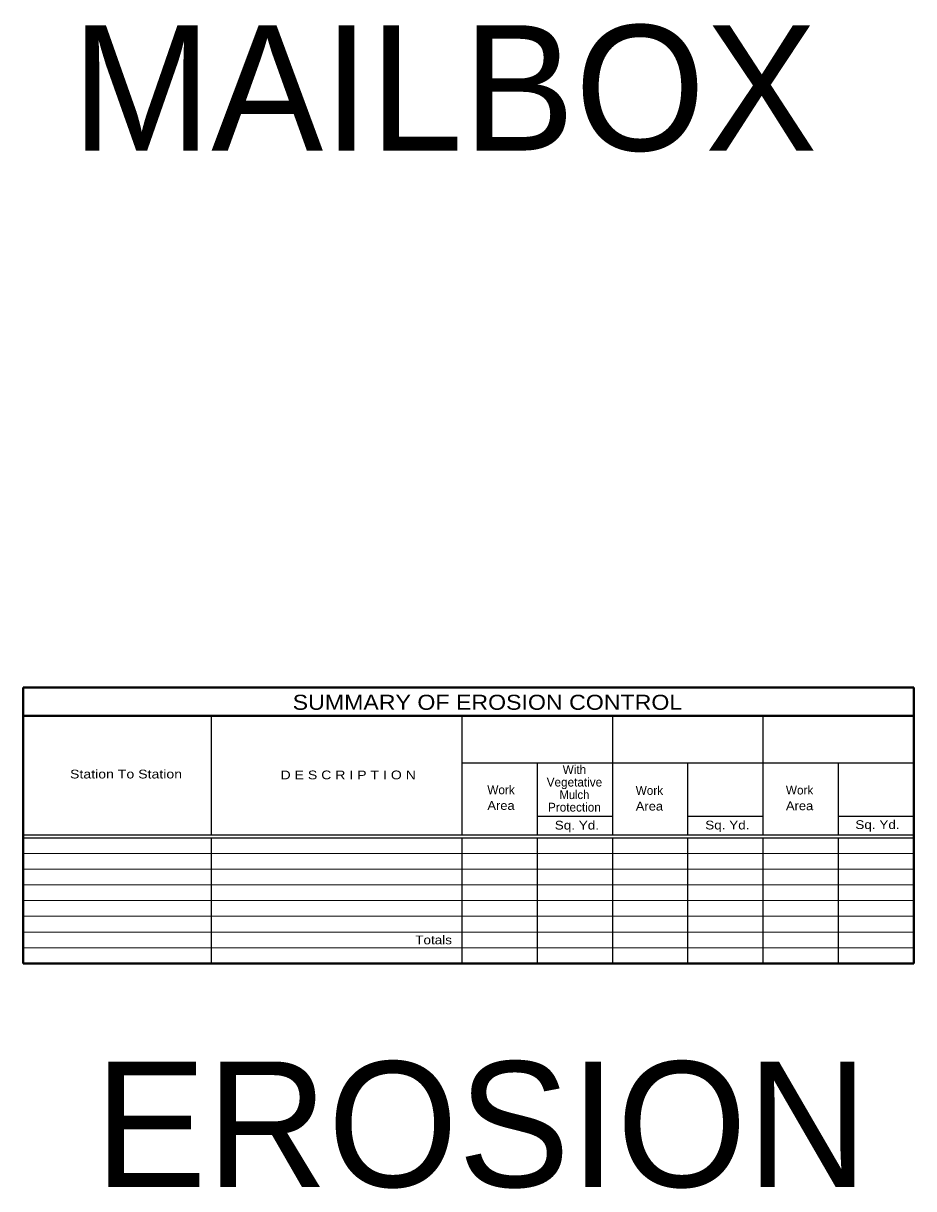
# Model space of a CAD drawing. Extents: x 179027 to 179146, y 179001 to 179088.
# Drawn here: x 179130.35 to 179144.55, y 179048 to 179066.58 of the extents above; entities that cross this region are included whole.
import ezdxf
from ezdxf.enums import TextEntityAlignment as Align

# ---------------------------------------------------------------- set-up
doc = ezdxf.new("R2010")
doc.units = 0
doc.header["$LTSCALE"] = 0.056
doc.layers.add('1', color=7, linetype='Continuous', lineweight=25)
doc.layers.add('2', color=7, linetype='Continuous')

msp = doc.modelspace()

# ---------------------------------------------------------------- linework, layer by layer
at = {"layer": '1', "lineweight": 40}
for p, q in [((179130.35092, 179051.59192), (179130.35092, 179055.99192)), ((179130.35092, 179055.99192), (179144.55092, 179055.99192)), ((179144.55092, 179051.59192), (179144.55092, 179055.99192)), ((179130.35092, 179055.54192), (179144.55092, 179055.54192)), ((179130.35092, 179051.59192), (179144.55092, 179051.59192))]:
    msp.add_line(p, q, dxfattribs=at)
at = {"layer": '1'}
for p, q in [((179133.35092, 179053.64192), (179133.35092, 179055.54192)), ((179137.35092, 179053.64192), (179137.35092, 179055.54192)), ((179139.75092, 179053.64192), (179139.75092, 179055.54192)), ((179142.15092, 179053.64192), (179142.15092, 179055.54192)), ((179137.35092, 179054.79192), (179144.55092, 179054.79192)), ((179138.55092, 179053.64192), (179138.55092, 179054.79192)), ((179140.95092, 179053.64192), (179140.95092, 179054.79192)), ((179143.35092, 179053.64192), (179143.35092, 179054.79192)), ((179138.55092, 179053.94192), (179139.75092, 179053.94192)), ((179140.95092, 179053.94192), (179142.15092, 179053.94192)), ((179143.35092, 179053.94192), (179144.55092, 179053.94192)), ((179130.35092, 179053.64192), (179144.55092, 179053.64192)), ((179130.35092, 179053.59192), (179144.55092, 179053.59192)), ((179133.35092, 179051.59192), (179133.35092, 179053.59192)), ((179137.35092, 179051.59192), (179137.35092, 179053.59192)), ((179138.55092, 179051.59192), (179138.55092, 179053.59192)), ((179139.75092, 179051.59192), (179139.75092, 179053.59192)), ((179140.95092, 179051.59192), (179140.95092, 179053.59192)), ((179142.15092, 179051.59192), (179142.15092, 179053.59192)), ((179143.35092, 179051.59192), (179143.35092, 179053.59192))]:
    msp.add_line(p, q, dxfattribs=at)
at = {"layer": '1', "lineweight": 13}
for p, q in [((179130.35092, 179053.34192), (179144.55092, 179053.34192)), ((179130.35092, 179053.09192), (179144.55092, 179053.09192)), ((179130.35092, 179052.84192), (179144.55092, 179052.84192)), ((179130.35092, 179052.59192), (179144.55092, 179052.59192)), ((179130.35092, 179052.34192), (179144.55092, 179052.34192)), ((179130.35092, 179052.09192), (179144.55092, 179052.09192)), ((179130.35092, 179051.84192), (179144.55092, 179051.84192))]:
    msp.add_line(p, q, dxfattribs=at)

# ---------------------------------------------------------------- texts
at = {"layer": '2'}
for s, height, p in [('MAILBOX', 2, (179137.066, 179064.55483)), ('With', 0.14, (179139.14029, 179054.61233)), ('Work', 0.14, (179137.96971, 179054.28942)), ('Vegetative', 0.14, (179139.14021, 179054.41233)), ('Work', 0.14, (179140.33629, 179054.279)), ('Work', 0.14, (179142.73121, 179054.285)), ('Protection', 0.14, (179139.14021, 179054.01233)), ('EROSION', 2, (179137.65679, 179048.02633))]:
    msp.add_text(s, height=height, dxfattribs=at).set_placement(p, align=Align.CENTER)
for s, height, width, p in [('SUMMARY OF EROSION CONTROL', 0.24, 1.15, (179140.85967, 179055.63575)), ('Station To Station', 0.14, 1.2, (179132.88233, 179054.54083)), ('D E S C R I P T I O N', 0.14, 1.2, (179136.61208, 179054.52683)), ('Sq. Yd.', 0.14, 1.15, (179139.53267, 179053.72558)), ('Sq. Yd.', 0.14, 1.15, (179141.93208, 179053.72767)), ('Sq. Yd.', 0.14, 1.15, (179144.32658, 179053.73433)), ('Totals', 0.14, 1.15, (179137.18767, 179051.89567))]:
    msp.add_text(s, height=height, dxfattribs=dict(at, width=width)).set_placement(p, align=Align.RIGHT)
for s, width, p in [('Mulch', 0.95, (179139.14021, 179054.21233)), ('Area', 1.1, (179137.96962, 179054.03942)), ('Area', 1.1, (179140.33621, 179054.029)), ('Area', 1.1, (179142.73112, 179054.035))]:
    msp.add_text(s, height=0.14, dxfattribs=dict(at, width=width)).set_placement(p, align=Align.CENTER)

doc.saveas('drawing.dxf')
